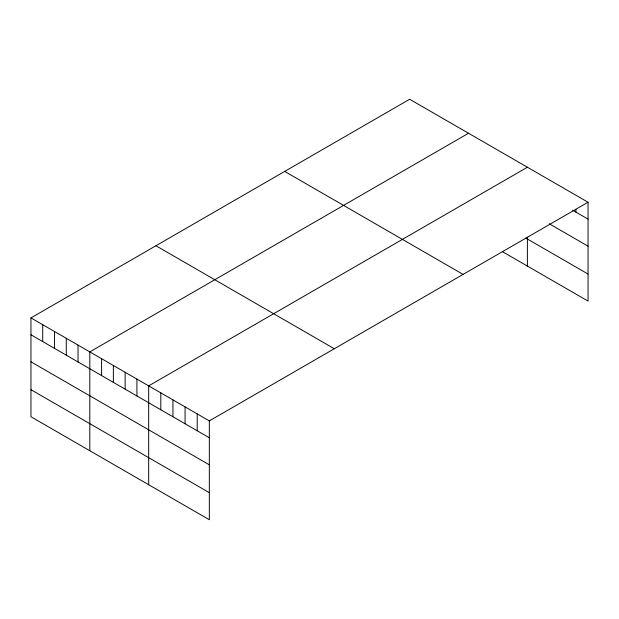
<?xml version="1.0" encoding="UTF-8"?>
<svg xmlns="http://www.w3.org/2000/svg" width="619" height="619" viewBox="0 0 619 619"><rect width="100%" height="100%" fill="white"/><g stroke="black" fill="none" stroke-linecap="round" stroke-linejoin="round"><path stroke-width="0.93" d="M588.05 202.251L209.338 420.897L209.338 519.743L30.95 416.749L30.95 317.911L409.662 99.257L588.05 202.251L588.05 301.089L502.28 251.577M468.529 133.247L89.817 351.894L89.817 450.74M527.396 167.231L148.684 385.877L148.684 484.723M572.683 210.251L588.05 219.126M549.231 223.761L588.05 246.176M525.825 238.122L588.05 274.047M284.686 171.409L463.074 274.403M155.926 245.751L334.314 348.745M30.95 317.911L209.338 420.897M30.95 334.778L209.338 437.772M30.95 361.829L209.338 464.823M30.95 389.699L209.338 492.693M575.918 209.307L575.918 212.116M527.396 237.17L527.396 266.077M197.206 413.894L197.206 430.77M185.073 406.892L185.073 423.767M172.949 399.889L172.949 416.757M160.816 392.887L160.816 409.755M136.915 379.083L136.915 395.959M125.139 372.282L125.139 389.158M113.362 365.489L113.362 382.364M101.593 358.687L101.593 375.563M78.04 345.093L78.04 361.968M66.272 338.299L66.272 355.174M54.495 331.498L54.495 348.373M42.726 324.704L42.726 341.58"/></g></svg>
